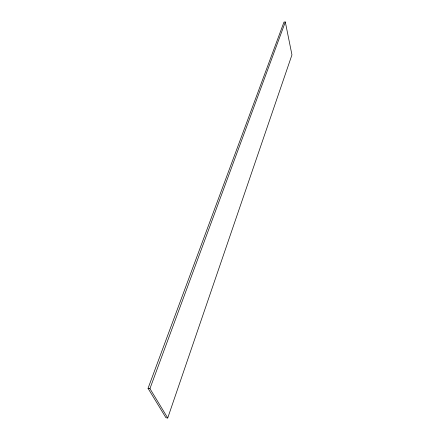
<?xml version="1.0" encoding="UTF-8"?>
<svg xmlns="http://www.w3.org/2000/svg" width="440" height="440" viewBox="0 0 440 440"><rect width="100%" height="100%" fill="white"/><g stroke="black" fill="none" stroke-linecap="round" stroke-linejoin="round"><path stroke-width="0.66" d="M167.728 418L291.957 54.863L285.318 22L284.014 22.044L148.044 388.339L165.924 417.709L167.728 418L149.941 388.625L148.044 388.339M149.941 388.625L285.318 22"/></g></svg>
